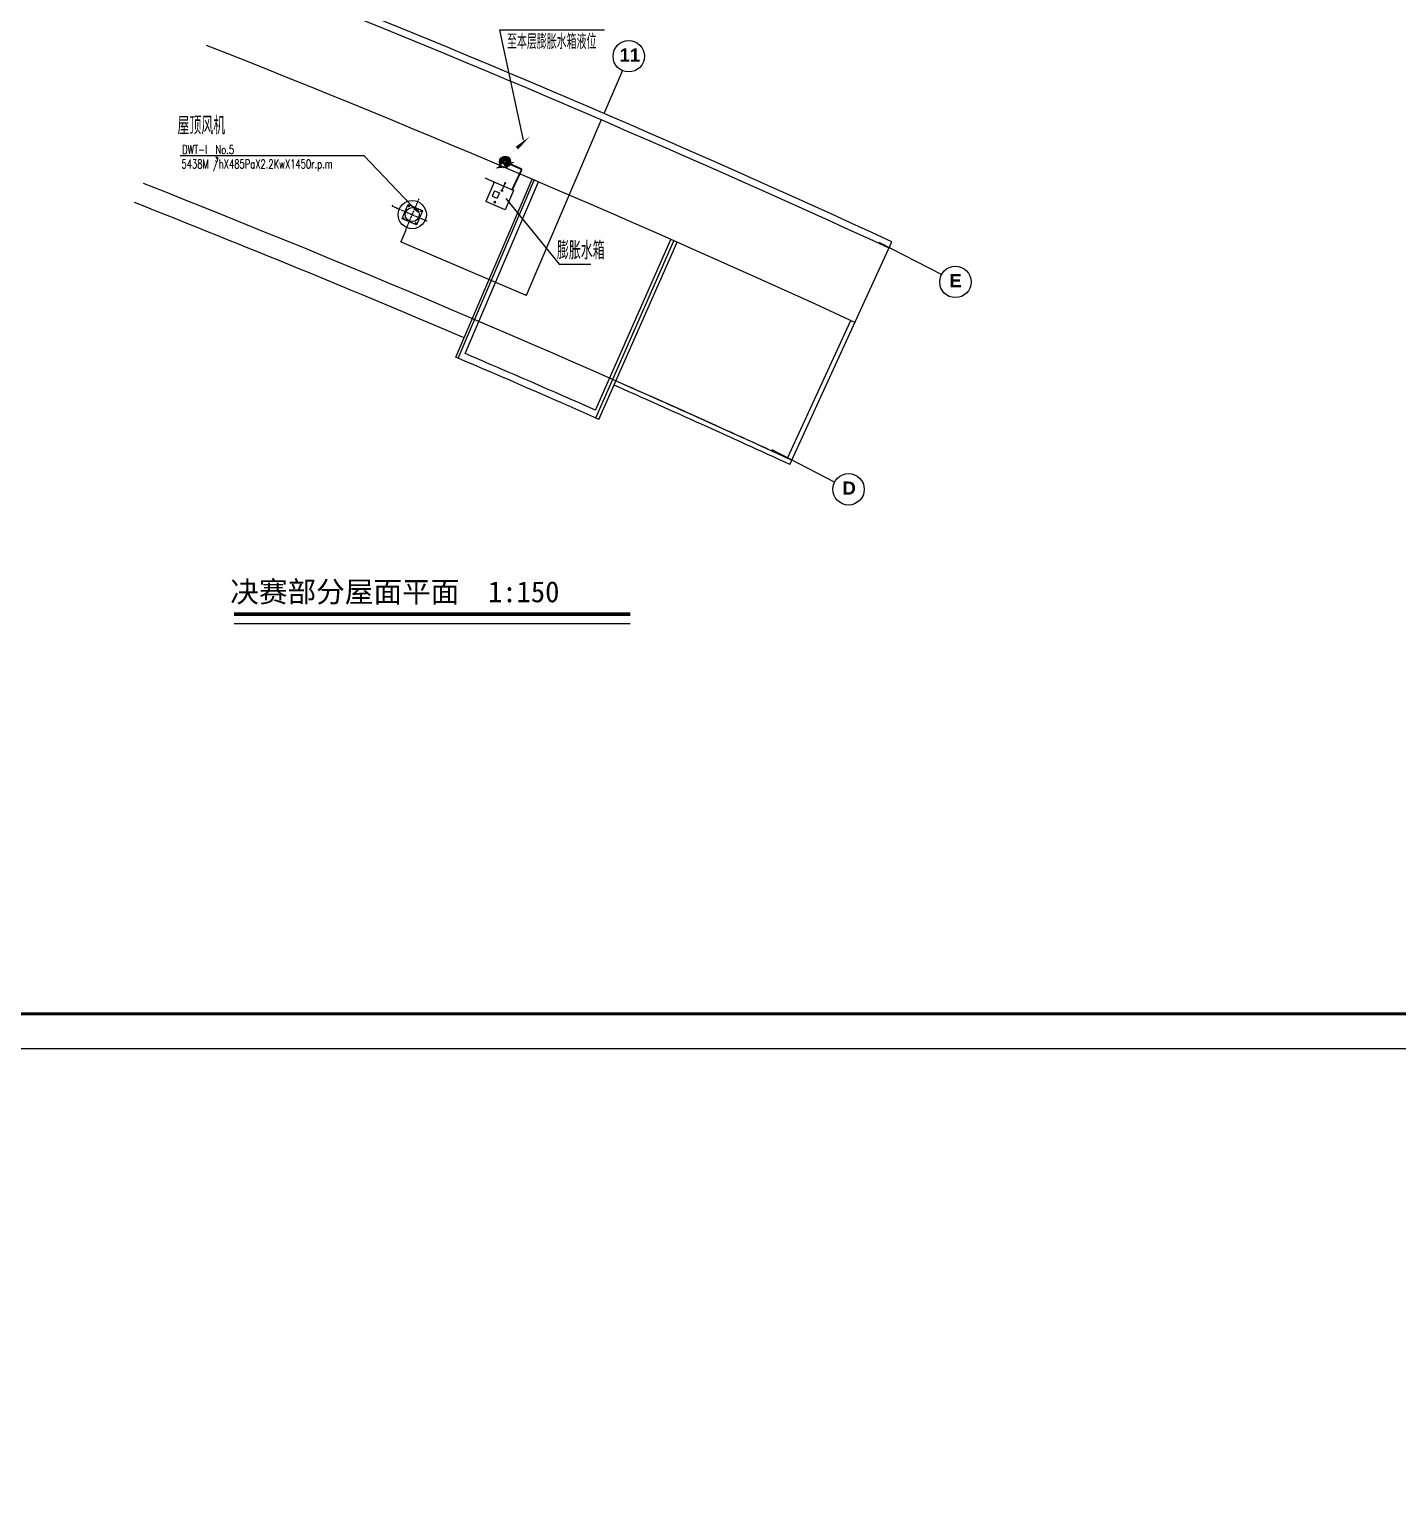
# Model space of a CAD drawing. Extents: x 23618587 to 48466785, y 42305484 to 86624613.
# Drawn here: x 24238825 to 24297473, y 43014347 to 43076738 of the extents above; entities that cross this region are included whole.
import ezdxf

# ---------------------------------------------------------------- set-up
doc = ezdxf.new("R2010")
doc.units = 0
doc.header["$MEASUREMENT"] = 0
doc.linetypes.add('DASHDOT', pattern=[1, 0.5, -0.25, 0, -0.25])
doc.linetypes.add('DASHED', pattern=[0.75, 0.5, -0.25])
doc.layers.get('0').update_dxf_attribs({"linetype": 'CONTINUOUS'})
doc.layers.get('DEFPOINTS').update_dxf_attribs({"linetype": 'CONTINUOUS'})
for name, color, linetype in [('AC-W', 7, 'CONTINUOUS'), ('FRAME', 7, 'CONTINUOUS'), ('J-DIM', 7, 'CONTINUOUS'), ('图框', 7, 'CONTINUOUS'), ('楼控', 1, 'CONTINUOUS')]:
    doc.layers.add(name, color=color, linetype=linetype)
doc.styles.add('DFHZ', font='romans.shx', dxfattribs={"width": 0.7, "bigfont": 'dfhz.shx'})
doc.styles.add('Q200', font='SimSun.ttf', dxfattribs={"width": 0.8, "height": 450})
doc.styles.add('ROMANC', font='romanc', dxfattribs={"width": 0.8})
doc.styles.add('T-SG-01$0$Arial', font='ARIALBD.TTF')
doc.styles.add('TK1', font='SimSun.ttf', dxfattribs={"width": 0.8, "height": 4})
doc.dimstyles.new('Q2', dxfattribs={"dimscale": 150, "dimtxt": 2.5, "dimasz": 2.5, "dimexe": 0, "dimexo": 0, "dimgap": 0.5, "dimtad": 1, "dimdec": 4, "dimdsep": 46, "dimtxsty": 'Q200', "dimblk1": 'DOTSMALL', "dimblk2": 'DOTSMALL', "dimsah": 1, "dimcen": 2.5, "dimadec": 0, "dimazin": 0, "dimtfac": 1, "dimtdec": 3, "dimtmove": 2, "dimatfit": 3, "dimldrblk": 'DOTSMALL', "dimfxl": 1, "dimtolj": 1, "dimtzin": 10, "dimarcsym": 0})

# ---------------------------------------------------------------- blocks, each defined once
blk = doc.blocks.new('_DOT')
at = {"color": 0, "linetype": 'ByBlock'}
blk.add_line((-0.5, 0), (-1, 0), dxfattribs=at)
at = {"color": 0, "linetype": 'ByBlock', "const_width": 0.5}
blk.add_lwpolyline([(-0.25, 0, 1), (0.25, 0, 1)], format="xyb", close=True, dxfattribs=at)
blk = doc.blocks.new('*D131')
at = {"color": 0, "linetype": 'ByBlock'}
for p, q in [((24263343, 43072843), (24260129, 43065325)), ((24254960, 43068125), (24254747, 43067626)), ((24254793, 43067606), (24260083, 43065345))]:
    blk.add_line(p, q, dxfattribs=at)
at = {"layer": 'DEFPOINTS', "color": 0, "linetype": 'ByBlock'}
for p in [(24263343, 43072843), (24254960, 43068125), (24260129, 43065325)]:
    blk.add_point(p, dxfattribs=at)
at = {"color": 0, "linetype": 'ByBlock', "xscale": 50, "yscale": 50, "zscale": 50}
for p, rotation in [((24254747, 43067626), 156.8567386357406), ((24260129, 43065325), 336.8567386357406)]:
    blk.add_blockref('_DOT', p, dxfattribs=dict(at, rotation=rotation))
at = {"color": 0, "linetype": 'ByBlock', "insert": (24257439, 43066477), "char_height": 2.5, "attachment_point": 5, "rotation": 336.85674, "style": 'ROMANC'}
blk.add_mtext('\\A1;5850', dxfattribs=at)
blk = doc.blocks.new('_DOTSMALL')
at = {"color": 0, "linetype": 'ByBlock', "const_width": 0.5}
blk.add_lwpolyline([(-0.0625, 0, 1), (0.0625, 0, 1)], format="xyb", close=True, dxfattribs=at)

msp = doc.modelspace()

# ---------------------------------------------------------------- linework, layer by layer
at = {"layer": 'AC-W', "color": 7}
for p, q in [((24263461.34412, 43073118.9596), (24264252.82045, 43074955.68636)), ((24257115.51584, 43062674.98284), (24260377.6775, 43070307.04047)), ((24257509.27191, 43062832.90543), (24260653.52428, 43070189.10592)), ((24263087.69651, 43060408.95032), (24266318.39593, 43067727.5966)), ((24263240.37528, 43060013.59319), (24266595.02119, 43067605.45402)), ((24271418.66967, 43058080.34172), (24275794.91261, 43067624.9059)), ((24277916.90657, 43066214.49972), (24275250.38324, 43067589.14634)), ((24271320.22563, 43058345.49987), (24274029.42737, 43064254.25545)), ((24273334.74351, 43057326.07384), (24270668.22019, 43058700.72047))]:
    msp.add_line(p, q, dxfattribs=at)
at = {"layer": 'AC-W', "color": 7, "ltscale": 1500}
for p, q in [((24257207.47197, 43062635.68818), (24260469.63358, 43070267.74568)), ((24263103.62131, 43060073.99865), (24266456.17078, 43067666.78549))]:
    msp.add_line(p, q, dxfattribs=at)
at = {"layer": 'AC-W', "color": 7}
for centre in [(24264519.94371, 43075575.58165), (24278516.87432, 43065905.20422), (24273934.71126, 43057016.77835)]:
    msp.add_circle(centre, 675, dxfattribs=at)
for centre, radius, start, end in [((24148759.7883, 42835660.74182), 530172.67138, 79.4743453433, 79.4743453433), ((24148766.30591, 42835659.45113), 530172.67138, 78.1227654299, 78.1227654299), ((24148779.34207, 42835656.52904), 530172.67138, 76.2090487924, 76.2090487924), ((24044411.29706, 42564784.00642), 553522.67138, 65.2903474159, 68.4162412653), ((24044411.29706, 42564784.00642), 549722.67138, 65.2898089406, 68.4391092604), ((24044411.29707, 42564784.00642), 542322.67138, 66.8673035231, 68.4808997664), ((24044411.29707, 42564784.00642), 541422.67138, 66.1606110237, 66.867321085), ((24044411.29707, 42564784.00642), 541722.67138, 66.1922821642, 66.8355854575), ((24044411.29706, 42564784.00642), 543022.67138, 65.2888411655, 66.1606110237), ((24044411.29706, 42564784.00642), 543222.67138, 65.2888704, 66.1606110237), ((24044411.29706, 42564784.00642), 543222.67138, 65.2888704, 66.1606110237)]:
    msp.add_arc(centre, radius, start, end, dxfattribs=at)
at = {"layer": 'AC-W', "color": 7, "ltscale": 1500}
for centre, radius, start, end in [((24149392.33084, 42558636.58887), 541522.67138, 72.4670300744, 80.422303181), ((24044411.29706, 42564784.00642), 553222.67138, 65.2903051737, 68.4180351924), ((24044411.29706, 42564784.00642), 543222.67138, 65.2888704, 68.474525986)]:
    msp.add_arc(centre, radius, start, end, dxfattribs=at)
at = {"layer": 'FRAME'}
msp.add_lwpolyline([(24221262.63462, 43033036.28865), (24221262.63462, 43159186.28865), (24399612.63462, 43159186.28865), (24399612.63462, 43033036.28865)], close=True, dxfattribs=at)
at = {"layer": 'FRAME', "const_width": 135}
msp.add_lwpolyline([(24225012.63462, 43034536.28865), (24225012.63462, 43157686.28865), (24398112.63462, 43157686.28865), (24398112.63462, 43034536.28865)], close=True, dxfattribs=at)
at = {"layer": '图框', "color": 0}
msp.add_line((24247610.52035, 43051269.59805), (24264583.06453, 43051269.59805), dxfattribs=at)
at = {"layer": '图框', "color": 0, "const_width": 150}
msp.add_lwpolyline([(24247610.52035, 43051663.17138), (24264583.06453, 43051663.17138)], dxfattribs=at)
at = {"layer": '楼控'}
for p, q in [((24263482.95025, 43076690.88224), (24258976.13095, 43076690.88224)), ((24258976.13095, 43076690.88224), (24259989.00518, 43071985.10389)), ((24245291.41503, 43071315.81675), (24253162.42965, 43071315.81675)), ((24255483.37222, 43068892.21975), (24253162.42965, 43071315.81675)), ((24258752.54147, 43070177.20928), (24258398.8131, 43069349.63678)), ((24259580.11397, 43069823.48091), (24258752.54147, 43070177.20928)), ((24259093.61688, 43069830.23297), (24259166.32772, 43070000.34509)), ((24259166.32772, 43070000.34509), (24259225.07927, 43070137.7985)), ((24259226.3856, 43068995.90841), (24258398.8131, 43069349.63678)), ((24258764.18834, 43069810.08757), (24258667.10956, 43069582.96489)), ((24258973.38028, 43069720.67289), (24258876.3015, 43069493.55022)), ((24259580.11397, 43069823.48091), (24259226.3856, 43068995.90841)), ((24259257.74162, 43069475.77452), (24261539.17726, 43066657.83897)), ((24261539.17726, 43066657.83897), (24262897.78411, 43066657.83897))]:
    msp.add_line(p, q, dxfattribs=at)
at = {"layer": '楼控', "color": 0, "linetype": 'ByBlock'}
for p, q in [((24258752.54147, 43070177.20928), (24258389.76631, 43070332.26984)), ((24254578.51476, 43069070.15228), (24254387.4302, 43069151.82733))]:
    msp.add_line(p, q, dxfattribs=at)
at = {"layer": '楼控', "color": 7, "linetype": 'DASHDOT'}
for p, q in [((24254959.70548, 43068124.75116), (24255535.02502, 43069470.75185)), ((24254578.51476, 43069070.15228), (24255876.22829, 43068515.47207))]:
    msp.add_line(p, q, dxfattribs=at)
at = {"layer": '楼控', "color": 7, "linetype": 'Continuous'}
for p, q in [((24258667.10956, 43069582.96489), (24258876.3015, 43069493.55022)), ((24258764.18834, 43069810.08757), (24258973.38028, 43069720.67289))]:
    msp.add_line(p, q, dxfattribs=at)
at = {"layer": '楼控', "color": 2, "linetype": 'DASHDOT'}
for p, q in [((24258723.17257, 43069341.49834), (24258817.23544, 43069301.29315)), ((24258788.9371, 43069359.12398), (24258755.08839, 43069279.93254)), ((24259131.61377, 43069792.24164), (24259042.92273, 43069830.15075))]:
    msp.add_line(p, q, dxfattribs=at)
at = {"layer": '楼控', "linetype": 'DASHED'}
for p, q in [((24254802.78523, 43068609.97408), (24255066.11635, 43069226.05583)), ((24255066.11635, 43069226.05583), (24255682.19809, 43068962.72471)), ((24255682.19809, 43068962.72471), (24255418.86698, 43068346.64296)), ((24255418.86698, 43068346.64296), (24254802.78523, 43068609.97408))]:
    msp.add_line(p, q, dxfattribs=at)
at = {"layer": '楼控', "linetype": 'Continuous'}
for p, q in [((24255067.48774, 43069165.65616), (24255122.65924, 43069142.07427)), ((24255083.28254, 43069126.27947), (24255106.86443, 43069181.45097)), ((24255582.42174, 43068945.55851), (24255637.59324, 43068921.97662)), ((24255621.79843, 43068961.35332), (24255598.21654, 43068906.18182)), ((24254902.56159, 43068627.14027), (24254847.39009, 43068650.72216)), ((24254863.18489, 43068611.34547), (24254886.76678, 43068666.51697)), ((24255417.49559, 43068407.04262), (24255362.32409, 43068430.62451)), ((24255401.70078, 43068446.41932), (24255378.11889, 43068391.24782))]:
    msp.add_line(p, q, dxfattribs=at)
at = {"layer": '楼控', "color": 1}
msp.add_lwpolyline([(24259348.86961, 43071263.42912, 1, 1, 0), (24260272.07035, 43072128.25858, 1, 150, 0), (24259723.91814, 43071638.19008, 150, 150, 0)], format="xyseb", dxfattribs=at)
at = {"layer": '楼控'}
for points, const_width in [([(24259205.29054, 43070886.07665), (24259292.21491, 43070905.69008), (24259342.68163, 43070953.32008), (24259359.50686, 43071006.55392), (24259381.93751, 43071082.20049), (24259362.30957, 43071138.23625), (24259345.48882, 43071169.05474), (24259306.23294, 43071185.86625), (24259278.19239, 43071194.272), (24259247.34913, 43071202.67776), (24259210.90044, 43071202.67776), (24259188.46979, 43071199.87584), (24259160.42924, 43071191.47009), (24259140.8013, 43071177.46049), (24259123.97607, 43071163.45351), (24259101.54542, 43071155.04776), (24259090.3301, 43071135.43433), (24259087.52739, 43071115.82351), (24259076.31206, 43071096.21008), (24259067.89945, 43071082.20049), (24259065.09673, 43071062.58967), (24259065.09673, 43071048.58008), (24259084.7202, 43071028.96666), (24259076.31206, 43071009.35584), (24259067.89945, 43070995.34625), (24259067.89945, 43070984.13857), (24259095.94, 43070964.52775), (24259115.56346, 43070947.71624), (24259121.17336, 43070933.70665), (24259137.99859, 43070914.09584), (24259166.03466, 43070888.87857), (24259188.46979, 43070902.88816), (24259216.50586, 43070905.69008), (24259180.05718, 43070883.27473)], 200), ([(24259238.43238, 43071001.93336), (24259260.97855, 43071038.54509), (24259252.52295, 43071089.23868), (24259213.0656, 43071111.76856), (24259179.24323, 43071108.95255), (24259162.33204, 43071092.05469), (24259156.69393, 43071072.34082), (24259148.23834, 43071052.62695), (24259148.23834, 43071024.46324), (24259153.87644, 43071007.56537), (24259170.78763, 43070996.30135), (24259182.06071, 43070987.85151), (24259198.9719, 43070987.85151), (24259213.0656, 43070990.66934), (24259221.5212, 43070996.30135), (24259224.33868, 43070999.11736), (24259235.61176, 43071004.74937), (24259241.24987, 43071016.01522)], 56), ([(24259936.9137, 43070732.11951), (24259445.8671, 43070945.60046)], 80), ([(24259527.93821, 43069865.26532), (24259936.9137, 43070732.11951)], 80)]:
    msp.add_lwpolyline(points, dxfattribs=dict(at, const_width=const_width))
for centre, radius in [((24259212.20778, 43071040.35956), 238.79264), ((24259204.61001, 43071046.99494), 57.80499), ((24259225.07927, 43070137.7985), 26), ((24255242.49166, 43068786.34939), 604), ((24258772.40826, 43069320.45359), 26), ((24259085.75625, 43069811.84247), 20), ((24255242.49166, 43068786.34939), 300)]:
    msp.add_circle(centre, radius, dxfattribs=at)
at = {"layer": '楼控', "color": 0, "linetype": 'ByBlock'}
for p in [(24258752.54147, 43070177.20928), (24259580.11397, 43069823.48091), (24254578.51476, 43069070.15228)]:
    msp.add_point(p, dxfattribs=at)

# ---------------------------------------------------------------- block references
at = {"layer": '楼控', "color": 0, "linetype": 'ByBlock', "xscale": 50, "yscale": 50, "zscale": 50}
for p, rotation in [((24258389.76631, 43070332.26984), 246.8567386357402), ((24254387.4302, 43069151.82733), 246.8567386357406)]:
    msp.add_blockref('_DOT', p, dxfattribs=dict(at, rotation=rotation))

# ---------------------------------------------------------------- texts
at = {"layer": 'AC-W', "color": 7, "style": 'T-SG-01$0$Arial'}
for s, p in [('11', (24264127.9052, 43075347.04213)), ('E', (24278262.0858, 43065676.6647)), ('D', (24273679.92275, 43056788.23883))]:
    msp.add_text(s, height=562.5, dxfattribs=at).set_placement(p)
at = {"layer": 'J-DIM', "style": 'DFHZ', "width": 0.7}
for s, height, p in [('至本层膨胀水箱液位', 640, (24259303.94412, 43075883.1112)), ('屋顶风机', 768, (24245182.47293, 43072219.51266)), ('膨胀水箱', 768, (24261443.10063, 43066868.35294))]:
    msp.add_text(s, height=height, dxfattribs=at).set_placement(p)
at = {"layer": '图框', "color": 0, "style": 'TK1'}
msp.add_text('决赛部分屋面平面  1:150', height=900, dxfattribs=at).set_placement((24247441.29631, 43052173.80787))
at = {"layer": '楼控', "style": 'ROMANC', "width": 0.7}
for s, height, p in [('5438M /hX485PaX2.2KwX1450r.p.m', 375, (24245352.52867, 43070770.19585)), ('DWT-I  No.5', 375, (24245381.96887, 43071388.05314)), ('3', 187.5, (24246781.92569, 43071067.0861))]:
    msp.add_text(s, height=height, dxfattribs=at).set_placement(p)

# ---------------------------------------------------------------- dimensions: what is measured, and where the dimension line sits
at = {"layer": '楼控'}
dim = msp.add_linear_dim(base=(24260129.16683, 43065325.34366), p1=(24254959.70548, 43068124.75116), p2=(24263342.62267, 43072843.45058), angle=336.8567386357, text='5850', dimstyle='Q2', override={"dimscale": 1, "dimasz": 50, "dimdec": 0, "dimtxsty": 'ROMANC', "dimblk1": 'DOT', "dimblk2": 'DOT'}, dxfattribs=at)
dim.commit()
dim.dimension.update_dxf_attribs({"geometry": '*D131', "text_midpoint": (24257438.5409, 43066477.29798)})

doc.saveas('drawing.dxf')
